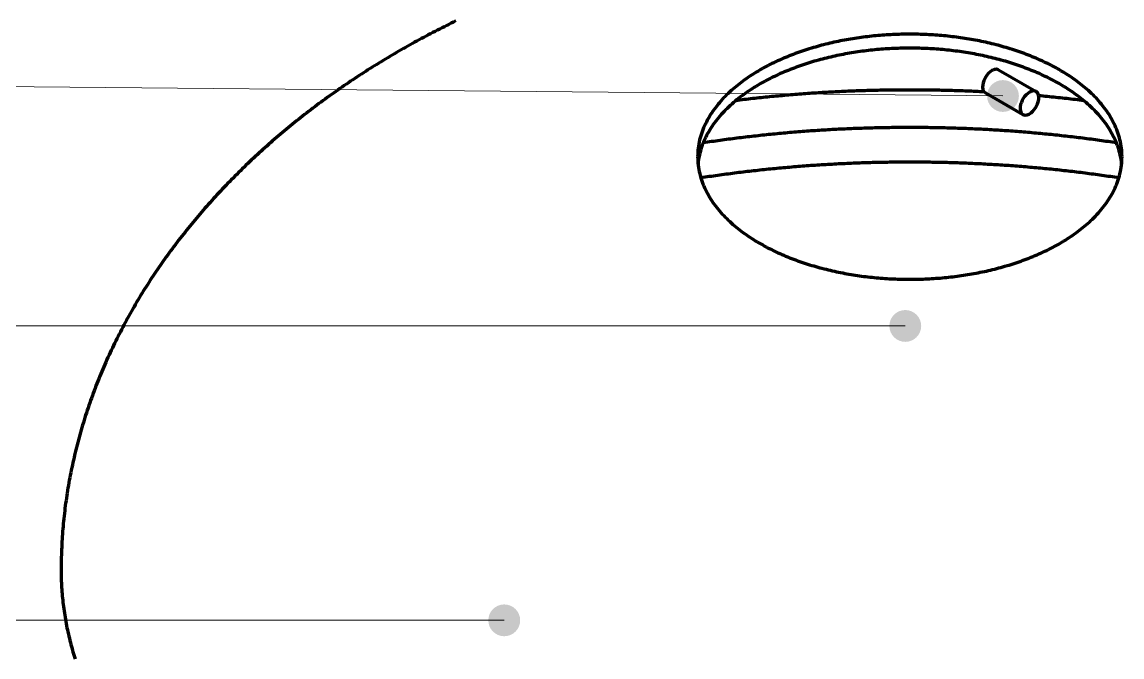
# Model space of a CAD drawing. Header units: millimetres. Extents: x 0 to 841, y 0 to 594.
# Drawn here: x 255.42 to 296.9, y 379.63 to 403.57 of the extents above; entities that cross this region are included whole.
import ezdxf

# ---------------------------------------------------------------- set-up
doc = ezdxf.new("R2010")
doc.units = ezdxf.units.MM
doc.layers.add('01-VISIBLE', color=7, linetype='CONTINUOUS', lineweight=70)
doc.layers.add('08-FINA', color=5, linetype='CONTINUOUS', lineweight=18)

msp = doc.modelspace()

# ---------------------------------------------------------------- hatches: boundary and pattern name
at = {"layer": '08-FINA'}
h = msp.add_hatch(color=7, dxfattribs=at)
h.dxf.hatch_style = 1
edge = h.paths.add_edge_path()
edge.add_arc((292.41, 400.779), 0.6, 0, 360)
h = msp.add_hatch(color=7, dxfattribs=at)
h.dxf.hatch_style = 1
edge = h.paths.add_edge_path()
edge.add_arc((288.726, 392.111), 0.6, 0, 360)
h = msp.add_hatch(color=7, dxfattribs=at)
h.dxf.hatch_style = 1
edge = h.paths.add_edge_path()
edge.add_arc((273.605, 381.014), 0.6, 0, 360)

# ---------------------------------------------------------------- linework, layer by layer
at = {"layer": '01-VISIBLE'}
for p, q in [((292.245, 401.763), (293.659, 400.947)), ((291.745, 400.897), (293.159, 400.081))]:
    msp.add_line(p, q, dxfattribs=at)
for points in [[(271.785, 403.608), (271.697, 403.565), (271.61, 403.522), (271.522, 403.479), (271.435, 403.436), (271.348, 403.392), (271.261, 403.348), (271.174, 403.304), (271.087, 403.26), (271, 403.215), (270.914, 403.17), (270.828, 403.125), (270.741, 403.08), (270.655, 403.034), (270.569, 402.988), (270.483, 402.942), (270.398, 402.896), (270.312, 402.849), (270.227, 402.802), (270.141, 402.755), (270.056, 402.708), (269.971, 402.66), (269.886, 402.612), (269.801, 402.564), (269.717, 402.516), (269.632, 402.467), (269.548, 402.419), (269.464, 402.369), (269.38, 402.32), (269.296, 402.27), (269.212, 402.221), (269.129, 402.17), (269.045, 402.12), (268.962, 402.069), (268.879, 402.019), (268.796, 401.967), (268.713, 401.916), (268.63, 401.864), (268.548, 401.813), (268.465, 401.76), (268.383, 401.708), (268.301, 401.655), (268.219, 401.603), (268.138, 401.549), (268.056, 401.496), (267.975, 401.442), (267.894, 401.388), (267.813, 401.334), (267.732, 401.28), (267.651, 401.225), (267.571, 401.17), (267.49, 401.115), (267.41, 401.06), (267.33, 401.004), (267.25, 400.948), (267.171, 400.892), (267.091, 400.835), (267.012, 400.779), (266.933, 400.722), (266.854, 400.664), (266.775, 400.607), (266.697, 400.549), (266.618, 400.491), (266.54, 400.433), (266.462, 400.374), (266.385, 400.316), (266.307, 400.257), (266.23, 400.197), (266.152, 400.138), (266.075, 400.078), (265.999, 400.018), (265.922, 399.958), (265.846, 399.897), (265.77, 399.837), (265.694, 399.775), (265.618, 399.714), (265.542, 399.653), (265.467, 399.591), (265.392, 399.529), (265.317, 399.466), (265.242, 399.404), (265.168, 399.341), (265.093, 399.278), (265.019, 399.214), (264.945, 399.151), (264.872, 399.087), (264.798, 399.023), (264.725, 398.959), (264.652, 398.894), (264.58, 398.829), (264.507, 398.764), (264.435, 398.698), (264.363, 398.633), (264.291, 398.567), (264.219, 398.501), (264.148, 398.434), (264.077, 398.368), (264.006, 398.301), (263.936, 398.234), (263.865, 398.166), (263.795, 398.098), (263.725, 398.031), (263.656, 397.962), (263.586, 397.894), (263.517, 397.825), (263.448, 397.756), (263.38, 397.687), (263.311, 397.618), (263.243, 397.548), (263.175, 397.478), (263.108, 397.408), (263.04, 397.337), (262.973, 397.267), (262.906, 397.196), (262.84, 397.124), (262.774, 397.053), (262.708, 396.981), (262.642, 396.909), (262.577, 396.837), (262.511, 396.765), (262.446, 396.692), (262.382, 396.619), (262.317, 396.546), (262.253, 396.472), (262.19, 396.399), (262.126, 396.325), (262.063, 396.25), (262, 396.176), (261.938, 396.101), (261.875, 396.026), (261.813, 395.951), (261.751, 395.876), (261.69, 395.8), (261.629, 395.724), (261.568, 395.648), (261.508, 395.572), (261.447, 395.495), (261.387, 395.418), (261.328, 395.341), (261.269, 395.264), (261.21, 395.186), (261.151, 395.108), (261.093, 395.03), (261.035, 394.952), (260.977, 394.873), (260.92, 394.794), (260.863, 394.715), (260.806, 394.636), (260.75, 394.557), (260.693, 394.477), (260.638, 394.397), (260.582, 394.317), (260.527, 394.236), (260.473, 394.156), (260.418, 394.075), (260.364, 393.994), (260.311, 393.912), (260.257, 393.831), (260.204, 393.749), (260.152, 393.667), (260.099, 393.585), (260.047, 393.502), (259.996, 393.419), (259.945, 393.337), (259.894, 393.253), (259.843, 393.17), (259.793, 393.086), (259.743, 393.003), (259.694, 392.919), (259.645, 392.834), (259.596, 392.75), (259.548, 392.665), (259.5, 392.58), (259.453, 392.495), (259.406, 392.41), (259.359, 392.325), (259.312, 392.239), (259.266, 392.153), (259.221, 392.067), (259.176, 391.98), (259.131, 391.894), (259.086, 391.807), (259.042, 391.72), (258.999, 391.633), (258.955, 391.546), (258.912, 391.458), (258.87, 391.371), (258.828, 391.283), (258.786, 391.194), (258.745, 391.106), (258.704, 391.018), (258.664, 390.929), (258.624, 390.84), (258.584, 390.751), (258.545, 390.662), (258.506, 390.572), (258.468, 390.483), (258.43, 390.393), (258.393, 390.303), (258.356, 390.213), (258.319, 390.123), (258.283, 390.032), (258.247, 389.941), (258.212, 389.851), (258.177, 389.76), (258.142, 389.668), (258.108, 389.577), (258.075, 389.486), (258.042, 389.394), (258.009, 389.302), (257.977, 389.21), (257.945, 389.118), (257.914, 389.026), (257.883, 388.933), (257.852, 388.841), (257.822, 388.748), (257.793, 388.655), (257.764, 388.562), (257.735, 388.469), (257.707, 388.376), (257.679, 388.282), (257.652, 388.189), (257.625, 388.095), (257.599, 388.001), (257.573, 387.907), (257.547, 387.813), (257.523, 387.719), (257.498, 387.625), (257.474, 387.53), (257.451, 387.435), (257.428, 387.341), (257.405, 387.246), (257.383, 387.151), (257.361, 387.056), (257.34, 386.961), (257.32, 386.866), (257.299, 386.77), (257.28, 386.675), (257.26, 386.579), (257.242, 386.484), (257.223, 386.388), (257.206, 386.292), (257.188, 386.196), (257.172, 386.1), (257.155, 386.004), (257.14, 385.908), (257.124, 385.812), (257.109, 385.715), (257.095, 385.619), (257.081, 385.522), (257.068, 385.426), (257.055, 385.329), (257.043, 385.233), (257.031, 385.136), (257.02, 385.039), (257.009, 384.942), (256.999, 384.845), (256.989, 384.748), (256.979, 384.651), (256.971, 384.554), (256.962, 384.457), (256.954, 384.36), (256.947, 384.263), (256.94, 384.166), (256.934, 384.068), (256.928, 383.971), (256.923, 383.874), (256.918, 383.776), (256.914, 383.679), (256.91, 383.582), (256.907, 383.484), (256.904, 383.387), (256.902, 383.289), (256.9, 383.192), (256.899, 383.095), (256.898, 382.997), (256.898, 382.9)], [(296.898, 398.49), (296.896, 398.57), (296.893, 398.65), (296.887, 398.73), (296.878, 398.809), (296.868, 398.889), (296.855, 398.968), (296.839, 399.046), (296.822, 399.124), (296.802, 399.202), (296.78, 399.279), (296.756, 399.355), (296.73, 399.431), (296.702, 399.506), (296.671, 399.58), (296.639, 399.653), (296.606, 399.726), (296.57, 399.798), (296.533, 399.869), (296.494, 399.939), (296.453, 400.008), (296.411, 400.076), (296.368, 400.143), (296.323, 400.209), (296.276, 400.274), (296.229, 400.339), (296.18, 400.402), (296.129, 400.465), (296.078, 400.526), (296.026, 400.587), (295.972, 400.646), (295.918, 400.705), (295.862, 400.762), (295.806, 400.819), (295.748, 400.875), (295.69, 400.93), (295.631, 400.984), (295.571, 401.037), (295.51, 401.089), (295.449, 401.141), (295.387, 401.191), (295.324, 401.241), (295.26, 401.289), (295.196, 401.337), (295.131, 401.385), (295.066, 401.431), (295, 401.476), (294.934, 401.521), (294.867, 401.565), (294.799, 401.608), (294.731, 401.65), (294.663, 401.692), (294.594, 401.733), (294.525, 401.773), (294.455, 401.812), (294.385, 401.851), (294.314, 401.889), (294.243, 401.926), (294.172, 401.962), (294.1, 401.998), (294.028, 402.033), (293.956, 402.068), (293.884, 402.102), (293.811, 402.135), (293.737, 402.167), (293.664, 402.199), (293.59, 402.23), (293.516, 402.261), (293.442, 402.291), (293.368, 402.32), (293.293, 402.349), (293.218, 402.377), (293.143, 402.405), (293.067, 402.432), (292.992, 402.458), (292.916, 402.484), (292.84, 402.509), (292.764, 402.533), (292.687, 402.557), (292.611, 402.581), (292.534, 402.604), (292.457, 402.626), (292.38, 402.648), (292.303, 402.669), (292.225, 402.69), (292.148, 402.71), (292.07, 402.73), (291.992, 402.749), (291.915, 402.767), (291.837, 402.785), (291.758, 402.803), (291.68, 402.82), (291.602, 402.837), (291.523, 402.853), (291.445, 402.868), (291.366, 402.883), (291.287, 402.898), (291.209, 402.912), (291.13, 402.925), (291.051, 402.938), (290.972, 402.951), (290.892, 402.963), (290.813, 402.974), (290.734, 402.985), (290.654, 402.996), (290.575, 403.006), (290.495, 403.015), (290.416, 403.025), (290.336, 403.033), (290.257, 403.041), (290.177, 403.049), (290.097, 403.056), (290.017, 403.063), (289.938, 403.069), (289.858, 403.075), (289.778, 403.08), (289.698, 403.085), (289.618, 403.09), (289.538, 403.094), (289.458, 403.097), (289.378, 403.1), (289.298, 403.103), (289.218, 403.105), (289.138, 403.106), (289.058, 403.108), (288.978, 403.108), (288.898, 403.108), (288.818, 403.108), (288.737, 403.108), (288.657, 403.106), (288.577, 403.105), (288.497, 403.103), (288.417, 403.1), (288.337, 403.097), (288.257, 403.094), (288.177, 403.09), (288.097, 403.085), (288.017, 403.08), (287.937, 403.075), (287.858, 403.069), (287.778, 403.063), (287.698, 403.056), (287.618, 403.049), (287.539, 403.041), (287.459, 403.033), (287.379, 403.025), (287.3, 403.015), (287.22, 403.006), (287.141, 402.996), (287.061, 402.985), (286.982, 402.974), (286.903, 402.963), (286.824, 402.951), (286.745, 402.938), (286.666, 402.925), (286.587, 402.912), (286.508, 402.898), (286.429, 402.883), (286.35, 402.868), (286.272, 402.853), (286.193, 402.837), (286.115, 402.82), (286.037, 402.803), (285.959, 402.785), (285.881, 402.767), (285.803, 402.749), (285.725, 402.73), (285.647, 402.71), (285.57, 402.69), (285.493, 402.669), (285.415, 402.648), (285.338, 402.626), (285.261, 402.604), (285.185, 402.581), (285.108, 402.557), (285.032, 402.533), (284.956, 402.509), (284.879, 402.484), (284.804, 402.458), (284.728, 402.432), (284.653, 402.405), (284.577, 402.377), (284.502, 402.349), (284.428, 402.32), (284.353, 402.291), (284.279, 402.261), (284.205, 402.23), (284.131, 402.199), (284.058, 402.167), (283.985, 402.135), (283.912, 402.102), (283.839, 402.068), (283.767, 402.033), (283.695, 401.998), (283.623, 401.962), (283.552, 401.926), (283.481, 401.889), (283.411, 401.851), (283.34, 401.812), (283.271, 401.773), (283.201, 401.733), (283.132, 401.692), (283.064, 401.65), (282.996, 401.608), (282.929, 401.565), (282.862, 401.521), (282.795, 401.476), (282.729, 401.431), (282.664, 401.385), (282.599, 401.337), (282.535, 401.289), (282.471, 401.241), (282.409, 401.191), (282.346, 401.141), (282.285, 401.089), (282.224, 401.037), (282.164, 400.984), (282.105, 400.93), (282.047, 400.875), (281.99, 400.819), (281.933, 400.762), (281.878, 400.705), (281.823, 400.646), (281.77, 400.587), (281.717, 400.526), (281.666, 400.465), (281.616, 400.402), (281.567, 400.339), (281.519, 400.274), (281.473, 400.209), (281.428, 400.143), (281.384, 400.076), (281.342, 400.008), (281.301, 399.939), (281.262, 399.869), (281.225, 399.798), (281.19, 399.726), (281.156, 399.653), (281.124, 399.58), (281.094, 399.506), (281.065, 399.431), (281.039, 399.355), (281.015, 399.279), (280.993, 399.202), (280.973, 399.124), (280.956, 399.046), (280.941, 398.968), (280.928, 398.889), (280.917, 398.809), (280.908, 398.73), (280.902, 398.65), (280.899, 398.57), (280.898, 398.49)], [(296.885, 398.226), (296.876, 398.306), (296.864, 398.385), (296.85, 398.464), (296.834, 398.543), (296.816, 398.621), (296.795, 398.699), (296.773, 398.776), (296.748, 398.852), (296.721, 398.927), (296.692, 399.002), (296.662, 399.076), (296.629, 399.15), (296.595, 399.222), (296.558, 399.294), (296.52, 399.364), (296.481, 399.434), (296.44, 399.503), (296.397, 399.571), (296.353, 399.638), (296.308, 399.704), (296.261, 399.769), (296.212, 399.833), (296.163, 399.896), (296.112, 399.959), (296.061, 400.02), (296.008, 400.08), (295.954, 400.139), (295.899, 400.198), (295.843, 400.255), (295.786, 400.312), (295.728, 400.367), (295.669, 400.422), (295.61, 400.476), (295.55, 400.529), (295.489, 400.581), (295.427, 400.632), (295.364, 400.682), (295.301, 400.732), (295.237, 400.78), (295.173, 400.828), (295.108, 400.875), (295.042, 400.921), (294.976, 400.966), (294.909, 401.011), (294.842, 401.054), (294.774, 401.097), (294.706, 401.139), (294.637, 401.181), (294.568, 401.221), (294.498, 401.261), (294.428, 401.3), (294.358, 401.339), (294.287, 401.376), (294.216, 401.413), (294.144, 401.45), (294.072, 401.485), (294, 401.52), (293.928, 401.554), (293.855, 401.588), (293.782, 401.621), (293.708, 401.653), (293.635, 401.685), (293.561, 401.716), (293.486, 401.746), (293.412, 401.776), (293.337, 401.805), (293.262, 401.834), (293.187, 401.862), (293.112, 401.889), (293.036, 401.916), (292.96, 401.942), (292.884, 401.967), (292.808, 401.992), (292.732, 402.017), (292.655, 402.041), (292.578, 402.064), (292.501, 402.087), (292.424, 402.109), (292.347, 402.13), (292.27, 402.151), (292.192, 402.172), (292.114, 402.192), (292.037, 402.211), (291.959, 402.23), (291.88, 402.249), (291.802, 402.267), (291.724, 402.284), (291.646, 402.301), (291.567, 402.317), (291.488, 402.333), (291.41, 402.348), (291.331, 402.363), (291.252, 402.377), (291.173, 402.391), (291.094, 402.404), (291.015, 402.417), (290.935, 402.429), (290.856, 402.441), (290.777, 402.453), (290.697, 402.463), (290.618, 402.474), (290.538, 402.484), (290.458, 402.493), (290.379, 402.502), (290.299, 402.51), (290.219, 402.518), (290.139, 402.526), (290.059, 402.533), (289.979, 402.539), (289.899, 402.545), (289.819, 402.551), (289.739, 402.556), (289.659, 402.561), (289.579, 402.565), (289.499, 402.569), (289.419, 402.572), (289.339, 402.575), (289.259, 402.577), (289.178, 402.579), (289.098, 402.58), (289.018, 402.581), (288.938, 402.582), (288.858, 402.582), (288.777, 402.581), (288.697, 402.58), (288.617, 402.579), (288.537, 402.577), (288.457, 402.575), (288.376, 402.572), (288.296, 402.569), (288.216, 402.565), (288.136, 402.561), (288.056, 402.556), (287.976, 402.551), (287.896, 402.545), (287.816, 402.539), (287.736, 402.533), (287.656, 402.526), (287.576, 402.518), (287.496, 402.51), (287.417, 402.502), (287.337, 402.493), (287.257, 402.484), (287.178, 402.474), (287.098, 402.463), (287.019, 402.453), (286.939, 402.441), (286.86, 402.429), (286.781, 402.417), (286.701, 402.404), (286.622, 402.391), (286.543, 402.377), (286.464, 402.363), (286.386, 402.348), (286.307, 402.333), (286.228, 402.317), (286.15, 402.301), (286.071, 402.284), (285.993, 402.267), (285.915, 402.249), (285.837, 402.23), (285.759, 402.211), (285.681, 402.192), (285.603, 402.172), (285.526, 402.151), (285.448, 402.13), (285.371, 402.109), (285.294, 402.087), (285.217, 402.064), (285.14, 402.041), (285.064, 402.017), (284.987, 401.992), (284.911, 401.967), (284.835, 401.942), (284.759, 401.916), (284.684, 401.889), (284.608, 401.862), (284.533, 401.834), (284.458, 401.805), (284.383, 401.776), (284.309, 401.746), (284.235, 401.716), (284.161, 401.685), (284.087, 401.653), (284.013, 401.621), (283.94, 401.588), (283.867, 401.554), (283.795, 401.52), (283.723, 401.485), (283.651, 401.45), (283.579, 401.413), (283.508, 401.376), (283.437, 401.339), (283.367, 401.3), (283.297, 401.261), (283.227, 401.221), (283.158, 401.181), (283.089, 401.139), (283.021, 401.097), (282.953, 401.054), (282.886, 401.011), (282.819, 400.966), (282.753, 400.921), (282.688, 400.875), (282.622, 400.828), (282.558, 400.78), (282.494, 400.732), (282.431, 400.682), (282.368, 400.632), (282.307, 400.581), (282.246, 400.529), (282.185, 400.476), (282.126, 400.422), (282.067, 400.367), (282.009, 400.312), (281.952, 400.255), (281.896, 400.198), (281.841, 400.139), (281.788, 400.08), (281.735, 400.02), (281.683, 399.959), (281.632, 399.896), (281.583, 399.833), (281.535, 399.769), (281.488, 399.704), (281.442, 399.638), (281.398, 399.571), (281.355, 399.503), (281.314, 399.434), (281.275, 399.364), (281.237, 399.294), (281.201, 399.222), (281.166, 399.15), (281.134, 399.076), (281.103, 399.002), (281.074, 398.927), (281.047, 398.852), (281.022, 398.776), (281, 398.699), (280.979, 398.621), (280.961, 398.543), (280.945, 398.464), (280.931, 398.385), (280.92, 398.306), (280.911, 398.226)], [(291.995, 401.738), (291.926, 401.691), (291.865, 401.635), (291.811, 401.572), (291.763, 401.504), (291.722, 401.432), (291.688, 401.356), (291.662, 401.277), (291.646, 401.195), (291.641, 401.112), (291.652, 401.03), (291.685, 400.954), (291.745, 400.897)], [(292.245, 401.763), (292.204, 401.78), (292.161, 401.786), (292.117, 401.784), (292.075, 401.774), (292.034, 401.758), (291.995, 401.738)], [(291.701, 400.933), (291.621, 400.937), (291.541, 400.941), (291.461, 400.945), (291.381, 400.948), (291.301, 400.952), (291.221, 400.956), (291.141, 400.959), (291.06, 400.962), (290.98, 400.965), (290.9, 400.968), (290.82, 400.971), (290.74, 400.974), (290.66, 400.977), (290.58, 400.979), (290.499, 400.982), (290.419, 400.984), (290.339, 400.986), (290.259, 400.988), (290.179, 400.99), (290.098, 400.992), (290.018, 400.994), (289.938, 400.995), (289.858, 400.997), (289.778, 400.998), (289.698, 400.999), (289.617, 401.001), (289.537, 401.002), (289.457, 401.002), (289.377, 401.003), (289.297, 401.004), (289.216, 401.004), (289.136, 401.005), (289.056, 401.005), (288.976, 401.005), (288.895, 401.005), (288.815, 401.005), (288.735, 401.005), (288.655, 401.005), (288.575, 401.004), (288.494, 401.004), (288.414, 401.003), (288.334, 401.002), (288.254, 401.002), (288.174, 401.001), (288.093, 400.999), (288.013, 400.998), (287.933, 400.997), (287.853, 400.995), (287.773, 400.994), (287.693, 400.992), (287.612, 400.99), (287.532, 400.988), (287.452, 400.986), (287.372, 400.984), (287.292, 400.982), (287.211, 400.979), (287.131, 400.977), (287.051, 400.974), (286.971, 400.971), (286.891, 400.968), (286.811, 400.965), (286.731, 400.962), (286.65, 400.959), (286.57, 400.955), (286.49, 400.952), (286.41, 400.948), (286.33, 400.945), (286.25, 400.941), (286.17, 400.937), (286.09, 400.933), (286.009, 400.928), (285.929, 400.924), (285.849, 400.92), (285.769, 400.915), (285.689, 400.91), (285.609, 400.906), (285.529, 400.901), (285.449, 400.896), (285.369, 400.89), (285.289, 400.885), (285.209, 400.88), (285.129, 400.874), (285.049, 400.868), (284.969, 400.863), (284.889, 400.857), (284.809, 400.851), (284.729, 400.845), (284.649, 400.838), (284.569, 400.832), (284.489, 400.826), (284.409, 400.819), (284.329, 400.812), (284.249, 400.805), (284.169, 400.798), (284.09, 400.791), (284.01, 400.784), (283.93, 400.777), (283.85, 400.769), (283.77, 400.762), (283.69, 400.754), (283.61, 400.746), (283.531, 400.738), (283.451, 400.73), (283.371, 400.722), (283.291, 400.714), (283.212, 400.705), (283.132, 400.697), (283.052, 400.688), (282.972, 400.679), (282.893, 400.67), (282.813, 400.661), (282.733, 400.652), (282.654, 400.643), (282.574, 400.633), (282.494, 400.624), (282.415, 400.614), (282.335, 400.604)], [(293.409, 400.922), (293.341, 400.875), (293.279, 400.819), (293.225, 400.756), (293.177, 400.688), (293.136, 400.615), (293.102, 400.539), (293.076, 400.46), (293.06, 400.379), (293.056, 400.296), (293.067, 400.214), (293.099, 400.138), (293.159, 400.081)], [(293.159, 400.081), (293.239, 400.058), (293.322, 400.068), (293.399, 400.1), (293.47, 400.146), (293.532, 400.202), (293.588, 400.265), (293.637, 400.333), (293.679, 400.406), (293.714, 400.483), (293.74, 400.562), (293.757, 400.645), (293.762, 400.729), (293.752, 400.812), (293.719, 400.889), (293.659, 400.947)], [(293.659, 400.947), (293.619, 400.963), (293.575, 400.97), (293.532, 400.967), (293.489, 400.957), (293.448, 400.942), (293.409, 400.922)], [(295.46, 400.604), (295.379, 400.614), (295.298, 400.624), (295.217, 400.634), (295.136, 400.643), (295.055, 400.653), (294.974, 400.662), (294.893, 400.671), (294.812, 400.68), (294.731, 400.689), (294.65, 400.698), (294.569, 400.707), (294.488, 400.715), (294.406, 400.724), (294.325, 400.732), (294.244, 400.74), (294.163, 400.748), (294.082, 400.756), (294.001, 400.764), (293.919, 400.772), (293.838, 400.779), (293.757, 400.787)], [(296.689, 399.011), (296.61, 399.023), (296.53, 399.035), (296.451, 399.046), (296.372, 399.058), (296.292, 399.069), (296.213, 399.081), (296.133, 399.092), (296.054, 399.103), (295.975, 399.114), (295.895, 399.124), (295.816, 399.135), (295.736, 399.146), (295.657, 399.156), (295.577, 399.166), (295.497, 399.177), (295.418, 399.187), (295.338, 399.197), (295.259, 399.206), (295.179, 399.216), (295.099, 399.226), (295.02, 399.235), (294.94, 399.244), (294.86, 399.253), (294.781, 399.262), (294.701, 399.271), (294.621, 399.28), (294.541, 399.289), (294.462, 399.297), (294.382, 399.306), (294.302, 399.314), (294.222, 399.322), (294.143, 399.33), (294.063, 399.338), (293.983, 399.346), (293.903, 399.354), (293.823, 399.361), (293.743, 399.369), (293.664, 399.376), (293.584, 399.383), (293.504, 399.39), (293.424, 399.397), (293.344, 399.404), (293.264, 399.411), (293.184, 399.417), (293.104, 399.424), (293.024, 399.43), (292.944, 399.436), (292.864, 399.442), (292.784, 399.448), (292.704, 399.454), (292.624, 399.46), (292.544, 399.465), (292.464, 399.471), (292.384, 399.476), (292.304, 399.481), (292.224, 399.486), (292.144, 399.491), (292.064, 399.496), (291.984, 399.501), (291.904, 399.506), (291.824, 399.51), (291.744, 399.514), (291.664, 399.519), (291.583, 399.523), (291.503, 399.527), (291.423, 399.531), (291.343, 399.534), (291.263, 399.538), (291.183, 399.542), (291.103, 399.545), (291.023, 399.548), (290.942, 399.551), (290.862, 399.554), (290.782, 399.557), (290.702, 399.56), (290.622, 399.563), (290.542, 399.565), (290.461, 399.568), (290.381, 399.57), (290.301, 399.572), (290.221, 399.574), (290.141, 399.576), (290.061, 399.578), (289.98, 399.58), (289.9, 399.581), (289.82, 399.583), (289.74, 399.584), (289.66, 399.585), (289.579, 399.586), (289.499, 399.587), (289.419, 399.588), (289.339, 399.589), (289.259, 399.589), (289.178, 399.59), (289.098, 399.59), (289.018, 399.591), (288.938, 399.591), (288.858, 399.591), (288.777, 399.591), (288.697, 399.59), (288.617, 399.59), (288.537, 399.589), (288.456, 399.589), (288.376, 399.588), (288.296, 399.587), (288.216, 399.586), (288.136, 399.585), (288.055, 399.584), (287.975, 399.583), (287.895, 399.581), (287.815, 399.58), (287.735, 399.578), (287.654, 399.576), (287.574, 399.574), (287.494, 399.572), (287.414, 399.57), (287.334, 399.568), (287.254, 399.565), (287.173, 399.563), (287.093, 399.56), (287.013, 399.557), (286.933, 399.554), (286.853, 399.551), (286.773, 399.548), (286.693, 399.545), (286.612, 399.542), (286.532, 399.538), (286.452, 399.534), (286.372, 399.531), (286.292, 399.527), (286.212, 399.523), (286.132, 399.519), (286.052, 399.514), (285.971, 399.51), (285.891, 399.506), (285.811, 399.501), (285.731, 399.496), (285.651, 399.491), (285.571, 399.486), (285.491, 399.481), (285.411, 399.476), (285.331, 399.471), (285.251, 399.465), (285.171, 399.46), (285.091, 399.454), (285.011, 399.448), (284.931, 399.442), (284.851, 399.436), (284.771, 399.43), (284.691, 399.424), (284.611, 399.417), (284.531, 399.411), (284.451, 399.404), (284.371, 399.397), (284.291, 399.39), (284.212, 399.383), (284.132, 399.376), (284.052, 399.369), (283.972, 399.361), (283.892, 399.354), (283.812, 399.346), (283.732, 399.338), (283.653, 399.33), (283.573, 399.322), (283.493, 399.314), (283.413, 399.306), (283.333, 399.297), (283.254, 399.289), (283.174, 399.28), (283.094, 399.271), (283.015, 399.262), (282.935, 399.253), (282.855, 399.244), (282.776, 399.235), (282.696, 399.226), (282.616, 399.216), (282.537, 399.206), (282.457, 399.197), (282.377, 399.187), (282.298, 399.177), (282.218, 399.166), (282.139, 399.156), (282.059, 399.146), (281.98, 399.135), (281.9, 399.124), (281.821, 399.114), (281.741, 399.103), (281.662, 399.092), (281.582, 399.081), (281.503, 399.069), (281.424, 399.058), (281.344, 399.046), (281.265, 399.035), (281.186, 399.023), (281.106, 399.011)], [(280.898, 398.49), (280.899, 398.409), (280.902, 398.329), (280.908, 398.249), (280.917, 398.169), (280.928, 398.09), (280.941, 398.011), (280.956, 397.932), (280.974, 397.854), (280.994, 397.776), (281.016, 397.699), (281.04, 397.622), (281.066, 397.546), (281.094, 397.471), (281.125, 397.397), (281.157, 397.323), (281.191, 397.251), (281.226, 397.179), (281.264, 397.108), (281.303, 397.038), (281.344, 396.969), (281.386, 396.901), (281.43, 396.833), (281.475, 396.767), (281.521, 396.702), (281.569, 396.637), (281.618, 396.574), (281.669, 396.511), (281.72, 396.45), (281.773, 396.389), (281.827, 396.329), (281.881, 396.271), (281.937, 396.213), (281.994, 396.156), (282.051, 396.1), (282.11, 396.045), (282.169, 395.991), (282.229, 395.938), (282.29, 395.886), (282.352, 395.834), (282.414, 395.784), (282.477, 395.734), (282.541, 395.685), (282.605, 395.637), (282.67, 395.59), (282.736, 395.544), (282.802, 395.499), (282.868, 395.454), (282.936, 395.41), (283.003, 395.367), (283.071, 395.324), (283.14, 395.283), (283.209, 395.242), (283.279, 395.202), (283.349, 395.163), (283.419, 395.124), (283.49, 395.086), (283.561, 395.049), (283.632, 395.012), (283.704, 394.977), (283.776, 394.941), (283.849, 394.907), (283.921, 394.873), (283.994, 394.84), (284.068, 394.808), (284.142, 394.776), (284.215, 394.745), (284.29, 394.714), (284.364, 394.684), (284.439, 394.655), (284.514, 394.626), (284.589, 394.598), (284.664, 394.57), (284.74, 394.544), (284.816, 394.517), (284.892, 394.492), (284.968, 394.466), (285.044, 394.442), (285.121, 394.418), (285.198, 394.394), (285.275, 394.372), (285.352, 394.349), (285.429, 394.328), (285.506, 394.306), (285.584, 394.286), (285.662, 394.266), (285.739, 394.246), (285.817, 394.227), (285.895, 394.208), (285.974, 394.19), (286.052, 394.173), (286.13, 394.156), (286.209, 394.14), (286.288, 394.124), (286.366, 394.108), (286.445, 394.093), (286.524, 394.079), (286.603, 394.065), (286.682, 394.051), (286.762, 394.039), (286.841, 394.026), (286.92, 394.014), (287, 394.003), (287.079, 393.992), (287.159, 393.981), (287.238, 393.971), (287.318, 393.962), (287.398, 393.953), (287.477, 393.944), (287.557, 393.936), (287.637, 393.929), (287.717, 393.921), (287.797, 393.915), (287.877, 393.909), (287.957, 393.903), (288.037, 393.898), (288.117, 393.893), (288.197, 393.889), (288.278, 393.885), (288.358, 393.881), (288.438, 393.878), (288.518, 393.876), (288.598, 393.874), (288.679, 393.873), (288.759, 393.872), (288.839, 393.871), (288.919, 393.871), (289, 393.871), (289.08, 393.872), (289.16, 393.873), (289.24, 393.875), (289.321, 393.877), (289.401, 393.88), (289.481, 393.883), (289.561, 393.887), (289.641, 393.891), (289.721, 393.895), (289.802, 393.9), (289.882, 393.906), (289.962, 393.912), (290.042, 393.918), (290.122, 393.925), (290.201, 393.933), (290.281, 393.94), (290.361, 393.949), (290.441, 393.958), (290.521, 393.967), (290.6, 393.977), (290.68, 393.987), (290.759, 393.998), (290.839, 394.009), (290.918, 394.021), (290.998, 394.033), (291.077, 394.046), (291.156, 394.059), (291.235, 394.072), (291.314, 394.087), (291.393, 394.101), (291.472, 394.116), (291.55, 394.132), (291.629, 394.148), (291.707, 394.165), (291.786, 394.182), (291.864, 394.2), (291.942, 394.218), (292.02, 394.237), (292.098, 394.257), (292.176, 394.276), (292.253, 394.297), (292.331, 394.318), (292.408, 394.339), (292.485, 394.361), (292.562, 394.384), (292.639, 394.407), (292.716, 394.431), (292.792, 394.455), (292.869, 394.48), (292.945, 394.506), (293.021, 394.532), (293.096, 394.558), (293.172, 394.585), (293.247, 394.613), (293.322, 394.642), (293.397, 394.671), (293.472, 394.7), (293.546, 394.731), (293.62, 394.761), (293.694, 394.793), (293.767, 394.825), (293.841, 394.858), (293.913, 394.891), (293.986, 394.926), (294.058, 394.96), (294.13, 394.996), (294.202, 395.032), (294.273, 395.069), (294.344, 395.107), (294.415, 395.145), (294.485, 395.184), (294.554, 395.224)], [(296.777, 397.691), (296.698, 397.703), (296.618, 397.715), (296.539, 397.727), (296.459, 397.739), (296.38, 397.75), (296.301, 397.762), (296.221, 397.773), (296.142, 397.784), (296.062, 397.795), (295.982, 397.806), (295.903, 397.817), (295.823, 397.828), (295.744, 397.838), (295.664, 397.849), (295.584, 397.859), (295.505, 397.869), (295.425, 397.879), (295.345, 397.889), (295.266, 397.899), (295.186, 397.909), (295.106, 397.918), (295.027, 397.928), (294.947, 397.937), (294.867, 397.946), (294.787, 397.955), (294.707, 397.964), (294.628, 397.973), (294.548, 397.982), (294.468, 397.99), (294.388, 397.999), (294.308, 398.007), (294.228, 398.015), (294.148, 398.023), (294.069, 398.031), (293.989, 398.039), (293.909, 398.047), (293.829, 398.054), (293.749, 398.062), (293.669, 398.069), (293.589, 398.076), (293.509, 398.083), (293.429, 398.09), (293.349, 398.097), (293.269, 398.104), (293.189, 398.11), (293.109, 398.117), (293.029, 398.123), (292.949, 398.129), (292.869, 398.136), (292.789, 398.141), (292.708, 398.147), (292.628, 398.153), (292.548, 398.159), (292.468, 398.164), (292.388, 398.169), (292.308, 398.175), (292.228, 398.18), (292.148, 398.185), (292.068, 398.19), (291.987, 398.194), (291.907, 398.199), (291.827, 398.203), (291.747, 398.208), (291.667, 398.212), (291.586, 398.216), (291.506, 398.22), (291.426, 398.224), (291.346, 398.228), (291.266, 398.232), (291.185, 398.235), (291.105, 398.238), (291.025, 398.242), (290.945, 398.245), (290.864, 398.248), (290.784, 398.251), (290.704, 398.254), (290.624, 398.256), (290.543, 398.259), (290.463, 398.261), (290.383, 398.264), (290.303, 398.266), (290.222, 398.268), (290.142, 398.27), (290.062, 398.272), (289.982, 398.273), (289.901, 398.275), (289.821, 398.276), (289.741, 398.278), (289.66, 398.279), (289.58, 398.28), (289.5, 398.281), (289.42, 398.282), (289.339, 398.282), (289.259, 398.283), (289.179, 398.284), (289.098, 398.284), (289.018, 398.284), (288.938, 398.284), (288.857, 398.284), (288.777, 398.284), (288.697, 398.284), (288.617, 398.284), (288.536, 398.283), (288.456, 398.282), (288.376, 398.282), (288.295, 398.281), (288.215, 398.28), (288.135, 398.279), (288.055, 398.278), (287.974, 398.276), (287.894, 398.275), (287.814, 398.273), (287.733, 398.272), (287.653, 398.27), (287.573, 398.268), (287.493, 398.266), (287.412, 398.264), (287.332, 398.261), (287.252, 398.259), (287.172, 398.256), (287.091, 398.254), (287.011, 398.251), (286.931, 398.248), (286.851, 398.245), (286.77, 398.242), (286.69, 398.238), (286.61, 398.235), (286.53, 398.232), (286.449, 398.228), (286.369, 398.224), (286.289, 398.22), (286.209, 398.216), (286.129, 398.212), (286.048, 398.208), (285.968, 398.203), (285.888, 398.199), (285.808, 398.194), (285.728, 398.19), (285.648, 398.185), (285.567, 398.18), (285.487, 398.175), (285.407, 398.169), (285.327, 398.164), (285.247, 398.159), (285.167, 398.153), (285.087, 398.147), (285.007, 398.141), (284.927, 398.136), (284.847, 398.129), (284.766, 398.123), (284.686, 398.117), (284.606, 398.11), (284.526, 398.104), (284.446, 398.097), (284.366, 398.09), (284.286, 398.083), (284.206, 398.076), (284.126, 398.069), (284.046, 398.062), (283.966, 398.054), (283.886, 398.047), (283.807, 398.039), (283.727, 398.031), (283.647, 398.023), (283.567, 398.015), (283.487, 398.007), (283.407, 397.999), (283.327, 397.99), (283.247, 397.982), (283.168, 397.973), (283.088, 397.964), (283.008, 397.955), (282.928, 397.946), (282.848, 397.937), (282.769, 397.928), (282.689, 397.918), (282.609, 397.909), (282.529, 397.899), (282.45, 397.889), (282.37, 397.879), (282.29, 397.869), (282.211, 397.859), (282.131, 397.849), (282.052, 397.838), (281.972, 397.828), (281.892, 397.817), (281.813, 397.806), (281.733, 397.795), (281.654, 397.784), (281.574, 397.773), (281.495, 397.762), (281.415, 397.75), (281.336, 397.739), (281.256, 397.727), (281.177, 397.715), (281.098, 397.703), (281.018, 397.691)], [(294.554, 395.224), (294.624, 395.265), (294.694, 395.306), (294.763, 395.349), (294.831, 395.392), (294.899, 395.436), (294.967, 395.48), (295.034, 395.526), (295.1, 395.572), (295.166, 395.62), (295.231, 395.668), (295.295, 395.717), (295.359, 395.766), (295.422, 395.817), (295.485, 395.869), (295.546, 395.921), (295.607, 395.974), (295.667, 396.029), (295.727, 396.084), (295.785, 396.14), (295.842, 396.197), (295.899, 396.255), (295.954, 396.314), (296.009, 396.374), (296.062, 396.435), (296.114, 396.496), (296.165, 396.559), (296.215, 396.623), (296.264, 396.688), (296.311, 396.754), (296.357, 396.82), (296.401, 396.888), (296.444, 396.957), (296.485, 397.026), (296.525, 397.097), (296.563, 397.168), (296.6, 397.241), (296.634, 397.314), (296.667, 397.388), (296.697, 397.463), (296.726, 397.539), (296.753, 397.615), (296.777, 397.692), (296.8, 397.77), (296.82, 397.848), (296.838, 397.927), (296.854, 398.007), (296.867, 398.086), (296.878, 398.167), (296.887, 398.247), (296.893, 398.328), (296.896, 398.409), (296.898, 398.49)], [(256.898, 382.9), (256.898, 382.819), (256.899, 382.738), (256.9, 382.657), (256.903, 382.576), (256.905, 382.496), (256.909, 382.415), (256.913, 382.334), (256.917, 382.254), (256.922, 382.173), (256.928, 382.092), (256.935, 382.012), (256.942, 381.931), (256.949, 381.851), (256.957, 381.77), (256.966, 381.69), (256.976, 381.61), (256.986, 381.53), (256.996, 381.45), (257.008, 381.37), (257.019, 381.29), (257.032, 381.21), (257.045, 381.13), (257.058, 381.05), (257.072, 380.971), (257.087, 380.891), (257.103, 380.812), (257.118, 380.733), (257.135, 380.654), (257.152, 380.575), (257.17, 380.496), (257.188, 380.417), (257.207, 380.338), (257.226, 380.26), (257.246, 380.182), (257.266, 380.103), (257.287, 380.025), (257.309, 379.948), (257.331, 379.87), (257.353, 379.792), (257.377, 379.715), (257.4, 379.638), (257.425, 379.56)]]:
    msp.add_lwpolyline(points, dxfattribs=at)
at = {"layer": '08-FINA'}
for p, q in [((51.5, 403.068), (292.41, 400.779)), ((51.5, 392.111), (288.726, 392.111)), ((51.5, 381.014), (273.605, 381.014))]:
    msp.add_line(p, q, dxfattribs=at)

doc.saveas('drawing.dxf')
